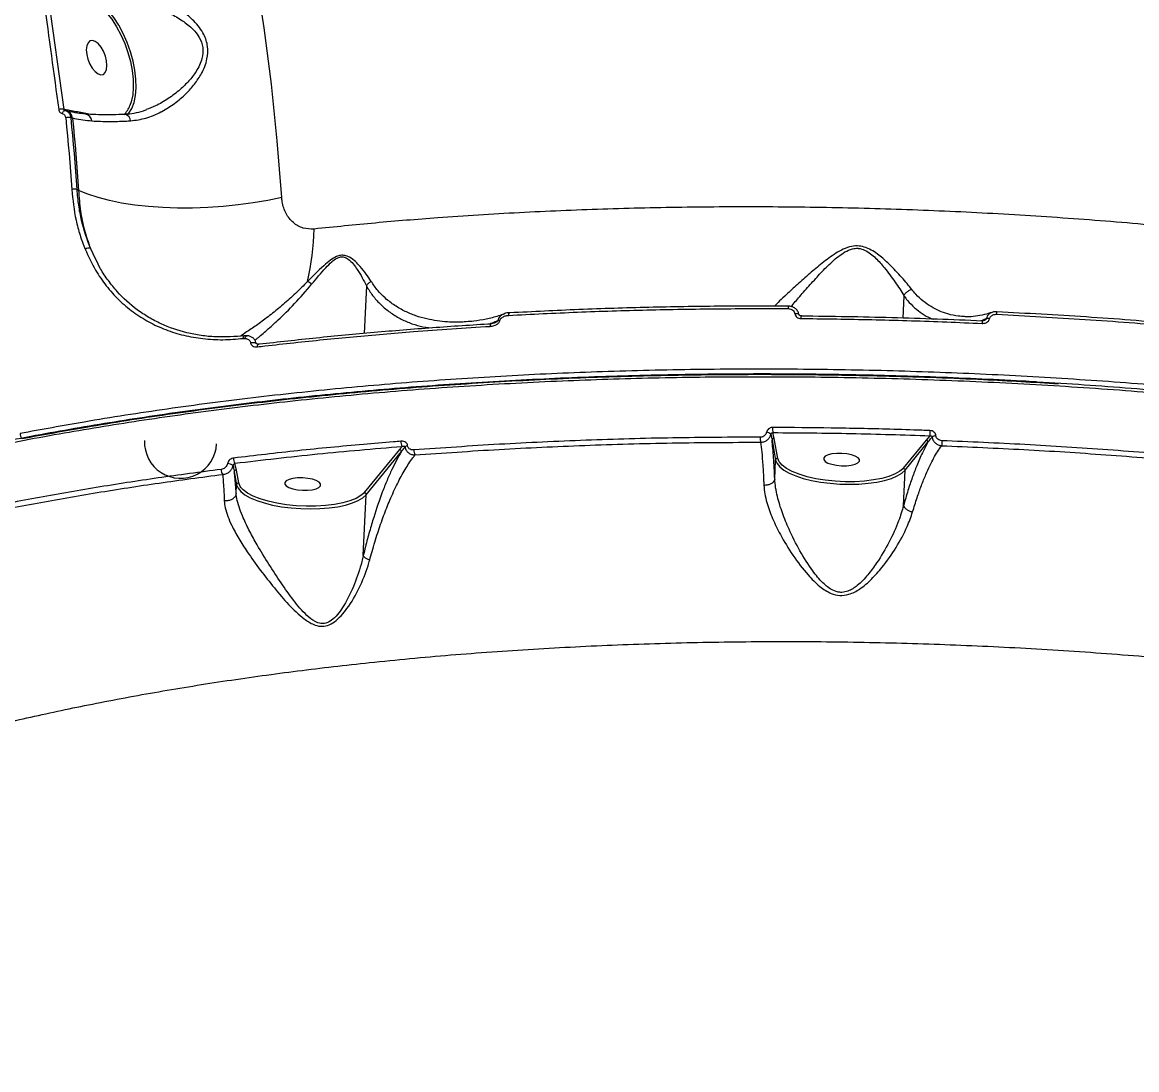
# Model space of a CAD drawing. Header units: millimetres. Extents: x -6879 to 7341, y -8047 to 7187.
# Drawn here: x 109.6 to 387.8, y 2973.6 to 3235 of the extents above; entities that cross this region are included whole.
import ezdxf

# ---------------------------------------------------------------- set-up
doc = ezdxf.new("R2010")
doc.units = ezdxf.units.MM
for name, color, linetype in [('DIKOM_ОБЪЕКТ', 7, 'Continuous'), ('DIKOM_РАЗМЕР_ЗОНА', 7, 'Continuous'), ('DIKOM_РАЗМЕР_ОБЪЕКТА', 7, 'Continuous')]:
    doc.layers.add(name, color=color, linetype=linetype)
doc.styles.add('style1', font='arial.ttf', dxfattribs={"width": 0.8})
doc.dimstyles.new('1-50', dxfattribs={"dimtxt": 300, "dimasz": 200, "dimexe": 100, "dimexo": 0, "dimgap": 100, "dimtad": 0, "dimdec": 0, "dimtxsty": 'style1', "dimcen": 0, "dimclrd": 7, "dimclre": 7, "dimadec": 1, "dimazin": 2, "dimtfac": 1, "dimtdec": 0, "dimtmove": 1, "dimatfit": 3, "dimfxl": 0, "dimlwd": 25, "dimlwe": 18, "dimarcsym": 0})

# ---------------------------------------------------------------- blocks, each defined once
blk = doc.blocks.new('*D19')
at = {"layer": 'Defpoints', "color": 0, "transparency": 16777216}
for p in [(5624.04, 6094.27), (-4435.35, 2864.29), (5624.04, -2640.11)]:
    blk.add_point(p, dxfattribs=at)
at = {"layer": 'DIKOM_РАЗМЕР_ОБЪЕКТА', "color": 7, "lineweight": 18, "transparency": 16777216}
for p, q in [((-4435.35, 2864.29), (-4435.35, 6194.27)), ((5624.04, -2640.11), (5624.04, 6194.27))]:
    blk.add_line(p, q, dxfattribs=at)
at = {"layer": 'DIKOM_РАЗМЕР_ОБЪЕКТА', "color": 7, "lineweight": 25, "transparency": 16777216}
for p, q in [((-4235.35, 6094.27), (2113.67, 6094.27)), ((5424.04, 6094.27), (3193.46, 6094.27))]:
    blk.add_line(p, q, dxfattribs=at)
at = {"layer": 'DIKOM_РАЗМЕР_ОБЪЕКТА', "color": 7, "transparency": 16777216}
for points in [[(-4235.35, 6127.6), (-4235.35, 6060.94), (-4435.35, 6094.27)], [(5424.04, 6127.6), (5424.04, 6060.94), (5624.04, 6094.27)]]:
    blk.add_solid(points, dxfattribs=at)
at = {"layer": 'DIKOM_РАЗМЕР_ОБЪЕКТА', "color": 0, "transparency": 16777216, "insert": (2653.56, 6094.27), "char_height": 300, "attachment_point": 5, "style": 'style1'}
blk.add_mtext('10100', dxfattribs=at)
blk = doc.blocks.new('*D17')
at = {"layer": 'Defpoints', "color": 0, "transparency": 16777216}
for p in [(-5935.35, 6990.27), (-5935.35, 998.27), (7340.79, -2830.86)]:
    blk.add_point(p, dxfattribs=at)
at = {"layer": 'DIKOM_РАЗМЕР_ЗОНА', "color": 7, "lineweight": 18, "transparency": 16777216}
for p, q in [((-5935.35, 998.27), (-5935.35, 7090.27)), ((7340.79, -2830.86), (7340.79, 7090.27))]:
    blk.add_line(p, q, dxfattribs=at)
at = {"layer": 'DIKOM_РАЗМЕР_ЗОНА', "color": 7, "lineweight": 25, "transparency": 16777216}
for p, q in [((-5735.35, 6990.27), (2016.67, 6990.27)), ((7140.79, 6990.27), (3096.46, 6990.27))]:
    blk.add_line(p, q, dxfattribs=at)
at = {"layer": 'DIKOM_РАЗМЕР_ЗОНА', "color": 7, "transparency": 16777216}
for points in [[(-5735.35, 7023.6), (-5735.35, 6956.94), (-5935.35, 6990.27)], [(7140.79, 7023.6), (7140.79, 6956.94), (7340.79, 6990.27)]]:
    blk.add_solid(points, dxfattribs=at)
at = {"layer": 'DIKOM_РАЗМЕР_ЗОНА', "color": 0, "transparency": 16777216, "insert": (2556.56, 6990.27), "char_height": 300, "attachment_point": 5, "style": 'style1'}
blk.add_mtext('13300', dxfattribs=at)

msp = doc.modelspace()

# ---------------------------------------------------------------- linework, layer by layer
at = {"layer": 'DIKOM_ОБЪЕКТ', "color": 7, "linetype": 'Continuous', "lineweight": 15}
for p, q in [((120.05, 3213.26), (114.97, 3249.47)), ((120.25, 3213.22), (120.05, 3213.26)), ((120.61, 3212.87), (120.33, 3212.93)), ((121.79, 3211.18), (122.15, 3211.1)), ((125.85, 3212.17), (124.61, 3212.4)), ((126.57, 3212.02), (125.85, 3212.17)), ((123.66, 3193.03), (123.29, 3193.24)), ((128, 3175.77), (126.6, 3178.58)), ((195.5, 3169.19), (194.94, 3157.32)), ((329.65, 3166.76), (329.38, 3161.15)), ((220.41, 3160.27), (220.27, 3160.26)), ((225.95, 3159.65), (226.54, 3159.78)), ((226.54, 3159.78), (226.33, 3159.68)), ((164.74, 3156.09), (165.2, 3156.09)), ((165.05, 3156.76), (165.08, 3156.76)), ((297.28, 3131.14), (296.98, 3132.59)), ((296.47, 3132.17), (296.75, 3130.68)), ((296.75, 3130.68), (297.66, 3125.69)), ((298.18, 3126.15), (297.28, 3131.14)), ((335.22, 3130.71), (329.53, 3123.75)), ((329.99, 3123.21), (335.68, 3130.18)), ((336.15, 3131.82), (335.22, 3130.71)), ((203.78, 3128.39), (194.98, 3117.62)), ((195.44, 3117.09), (204.24, 3127.85)), ((204.42, 3129.16), (203.78, 3128.39)), ((163.05, 3123.25), (162.7, 3124.95)), ((297.44, 3121), (297.66, 3125.69)), ((162.53, 3122.79), (163.11, 3119.56)), ((163.63, 3120.02), (163.05, 3123.25)), ((329.53, 3123.75), (329.3, 3123.5)), ((329.57, 3114.35), (329.99, 3123.21)), ((163.01, 3117.43), (163.11, 3119.56)), ((163.01, 3117.42), (163.01, 3117.43)), ((194.72, 3101.88), (195.44, 3117.09)), ((194.98, 3117.62), (194.75, 3117.37))]:
    msp.add_line(p, q, dxfattribs=at)
at = {"layer": 'DIKOM_ОБЪЕКТ', "color": 7, "linetype": 'Continuous', "lineweight": 15, "flags": 128}
for points in [[(174.37, 3191.28), (173.26, 3205.42), (171.79, 3219.52), (169.97, 3233.57), (167.8, 3247.58), (165.28, 3261.52), (162.41, 3275.39), (159.19, 3289.19), (155.63, 3302.9), (151.73, 3316.53), (147.49, 3330.05), (142.9, 3343.47), (137.99, 3356.78), (132.73, 3369.96), (127.15, 3383.02)], [(128.11, 3239.83), (129.35, 3238.79), (130.67, 3237.38), (131.95, 3235.74), (133.14, 3233.88), (134.22, 3231.85), (135.17, 3229.7), (135.96, 3227.47), (136.59, 3225.21), (137.03, 3222.97), (137.28, 3220.8), (137.32, 3218.75), (137.17, 3216.87), (136.82, 3215.18), (136.49, 3214.21)], [(135.93, 3211.97), (136.2, 3212.29), (136.94, 3213.5), (137.5, 3214.99), (137.86, 3216.73), (138.02, 3218.67), (137.97, 3220.79), (137.72, 3223.02), (137.26, 3225.33), (136.62, 3227.66), (135.8, 3229.96), (134.82, 3232.18), (133.7, 3234.27), (132.47, 3236.19), (131.16, 3237.89), (129.79, 3239.33), (128.4, 3240.49)], [(125.69, 3226.98), (125.99, 3225.76), (126.47, 3224.57), (127.08, 3223.51), (127.78, 3222.67), (128.51, 3222.11), (129.22, 3221.87), (129.84, 3221.99), (130.32, 3222.44), (130.64, 3223.2), (130.75, 3224.19), (130.65, 3225.34), (130.35, 3226.57), (129.88, 3227.75), (129.26, 3228.81), (128.56, 3229.66), (127.83, 3230.22), (127.12, 3230.45), (126.5, 3230.33), (126.02, 3229.88), (125.71, 3229.13), (125.59, 3228.13), (125.69, 3226.98)], [(119.57, 3212.21), (119.62, 3212.37), (119.69, 3212.52), (119.78, 3212.66), (119.87, 3212.77), (119.97, 3212.86), (120.08, 3212.91), (120.18, 3212.94), (120.28, 3212.94)], [(120.44, 3211.16), (120.66, 3208.92), (120.87, 3206.69), (121.07, 3204.45), (121.27, 3202.22), (121.45, 3199.98), (121.62, 3197.74), (121.78, 3195.5), (121.94, 3193.26)], [(123.29, 3193.24), (123.14, 3195.48), (122.97, 3197.73), (122.8, 3199.97), (122.62, 3202.21), (122.43, 3204.46), (122.22, 3206.7), (122.01, 3208.94), (121.79, 3211.18)], [(122.15, 3211.1), (122.37, 3208.85), (122.59, 3206.59), (122.79, 3204.33), (122.99, 3202.08), (123.17, 3199.82), (123.34, 3197.56), (123.51, 3195.3), (123.66, 3193.03)], [(174.37, 3191.28), (170.88, 3190.54), (167.25, 3189.91), (163.53, 3189.4), (159.75, 3189.02), (155.94, 3188.76), (152.13, 3188.63), (148.37, 3188.62), (144.68, 3188.75), (141.11, 3189.01), (137.67, 3189.39), (134.41, 3189.89), (131.35, 3190.52), (128.52, 3191.25), (125.95, 3192.1), (123.66, 3193.03)], [(300.86, 3163.53), (300.87, 3163.7), (300.88, 3163.85), (300.9, 3163.97), (300.92, 3164.07), (300.94, 3164.14), (300.96, 3164.18), (300.98, 3164.18), (301, 3164.14)], [(231.02, 3161.85), (231.03, 3162.02), (231.05, 3162.17), (231.08, 3162.3), (231.12, 3162.4), (231.16, 3162.47), (231.21, 3162.5), (231.23, 3162.51)], [(231.23, 3162.51), (231.26, 3162.51), (231.31, 3162.47)], [(302.44, 3162.27), (302.69, 3162.3), (302.92, 3162.3), (303.13, 3162.28), (303.31, 3162.23), (303.44, 3162.17), (303.52, 3162.1), (303.54, 3162.04)], [(304.08, 3161.71), (304.1, 3161.7), (304.12, 3161.65)], [(352.88, 3162.77), (352.88, 3162.76), (352.88, 3162.73)], [(226.43, 3159.11), (226.44, 3159.28), (226.47, 3159.44), (226.5, 3159.57), (226.54, 3159.67), (226.59, 3159.74), (226.64, 3159.77), (226.65, 3159.77)], [(164.74, 3156.09), (164.76, 3156.25), (164.79, 3156.41), (164.83, 3156.54), (164.88, 3156.64), (164.95, 3156.71), (165.02, 3156.75), (165.05, 3156.76)], [(165.2, 3156.09), (165.25, 3156.28), (165.32, 3156.45), (165.4, 3156.59), (165.5, 3156.69), (165.59, 3156.75), (165.69, 3156.77), (165.71, 3156.77)], [(166.58, 3155.01), (166.85, 3155.07), (167.14, 3155.11), (167.41, 3155.1), (167.65, 3155.07), (167.84, 3155), (167.96, 3154.91), (168, 3154.81)], [(168.31, 3154), (168.33, 3154.18), (168.36, 3154.34), (168.4, 3154.47), (168.46, 3154.58), (168.53, 3154.64), (168.61, 3154.67), (168.62, 3154.67)], [(168.62, 3154.67), (168.69, 3154.67), (168.77, 3154.62)], [(318.23, 3126.33), (317.54, 3126.73), (316.58, 3127.06), (315.42, 3127.3), (314.16, 3127.41), (312.89, 3127.41), (311.72, 3127.27), (310.75, 3127.03), (310.05, 3126.69), (309.68, 3126.28), (309.68, 3125.84), (310.03, 3125.4), (310.71, 3125), (311.68, 3124.67), (312.84, 3124.44), (314.1, 3124.32), (315.37, 3124.33), (316.54, 3124.46), (317.51, 3124.71), (318.21, 3125.05), (318.57, 3125.45), (318.58, 3125.89), (318.23, 3126.33)], [(297.66, 3125.69), (298.01, 3124.85), (298.7, 3124.02), (299.73, 3123.22), (301.07, 3122.47), (302.69, 3121.78), (304.56, 3121.17), (306.64, 3120.65), (308.88, 3120.23), (311.24, 3119.93), (313.65, 3119.74), (316.08, 3119.68), (318.46, 3119.74), (320.75, 3119.93), (322.89, 3120.23), (324.84, 3120.64), (326.56, 3121.16), (328.01, 3121.77), (329.16, 3122.46), (329.99, 3123.21)], [(298.75, 3125.01), (298.55, 3125.29), (298.18, 3126.15)], [(329.3, 3123.5), (328.67, 3122.98), (327.47, 3122.28), (325.95, 3121.67), (324.14, 3121.16), (322.08, 3120.76), (319.84, 3120.49), (317.46, 3120.34), (314.99, 3120.33), (312.51, 3120.46), (310.06, 3120.71), (307.72, 3121.09), (305.53, 3121.58), (303.54, 3122.18), (301.81, 3122.87), (300.38, 3123.63), (299.29, 3124.44), (298.75, 3125.01)], [(183.68, 3120.2), (183, 3120.6), (182.03, 3120.94), (180.87, 3121.17), (179.61, 3121.29), (178.34, 3121.28), (177.17, 3121.15), (176.2, 3120.9), (175.5, 3120.56), (175.13, 3120.15), (175.13, 3119.71), (175.48, 3119.28), (176.16, 3118.88), (177.13, 3118.54), (178.29, 3118.31), (179.55, 3118.19), (180.82, 3118.2), (181.99, 3118.33), (182.96, 3118.58), (183.66, 3118.92), (184.03, 3119.33), (184.03, 3119.77), (183.68, 3120.2)], [(163.11, 3119.56), (163.46, 3118.72), (164.15, 3117.89), (165.18, 3117.09), (166.52, 3116.34), (168.15, 3115.65), (170.02, 3115.04), (172.09, 3114.52), (174.33, 3114.1), (176.69, 3113.8), (179.1, 3113.62), (181.53, 3113.55), (183.91, 3113.62), (186.2, 3113.8), (188.34, 3114.1), (190.29, 3114.52), (192.02, 3115.04), (193.47, 3115.65), (194.61, 3116.34), (195.44, 3117.09)], [(164.2, 3118.88), (164, 3119.16), (163.63, 3120.02)], [(194.75, 3117.37), (194.13, 3116.85), (192.92, 3116.15), (191.4, 3115.54), (189.59, 3115.03), (187.54, 3114.64), (185.29, 3114.36), (182.91, 3114.22), (180.45, 3114.21), (177.96, 3114.33), (175.52, 3114.59), (173.17, 3114.96), (170.98, 3115.46), (169, 3116.06), (167.27, 3116.74), (165.84, 3117.5), (164.74, 3118.31), (164.2, 3118.88)]]:
    msp.add_lwpolyline(points, dxfattribs=at)
at = {"layer": 'DIKOM_ОБЪЕКТ', "color": 7, "linetype": 'Continuous', "lineweight": 15}
for centre, radius, start, end in [((119.45, 3211.19), 2.16, 73.8832, 110.3272), ((120.66, 3213.28), 0.415, 188.7089, 255.4476), ((130.69, 3216.42), 6.2, 313.5767, 339.1734), ((121.14, 3209.03), 2.24, 73.2626, 108.246), ((120.08, 3210.85), 2.08, 6.8808, 75.2592), ((125.08, 3212.49), 0.476, 191.707, 225.4587), ((125.04, 3210.15), 1.96, 6.3712, 78.3372), ((134.87, 3210.31), 1.79, 2.9708, 71.879), ((122.58, 3191.08), 2.27, 71.7258, 106.387), ((116.05, 3185.01), 66.42, 347.2106, 358.6011), ((126.22, 3177.13), 1.5, 75.0087, 127.0485), ((177.76, 3164.86), 6.26, 49.3127, 60.617), ((228.63, 3158.88), 1.66, 83.6959, 102.1047), ((304.98, 3161.23), 1.02, 151.9309, 189.8421), ((369.92, 3159.09), 20.75, 176.1012, 177.9097), ((350.66, 3159.2), 1.85, 77.6216, 103.1313), ((317.83, 3163.99), 35.07, 356.939, 358.0084), ((110.51, 3132.22), 1.42, 174.1953, 230.7513), ((295.37, 3131.19), 1.47, 41.7009, 89.7751), ((302.01, 3133.49), 5.11, 175.7589, 190.1801), ((355.4, 3132.05), 19.25, 176.885, 180.6873), ((149.12, 3130.18), 9, 177.3027, 357.3027), ((206.15, 3130.22), 2.03, 173.9484, 211.4386), ((298.98, 3131.09), 5.16, 176.0233, 190.0377), ((297.25, 3130.64), 0.5, 87.5024, 175.3231), ((335.15, 3130.18), 0.53, 359.0128, 82.421), ((337.68, 3130.29), 1.53, 90.3743, 128.6121), ((365.52, 3129.21), 26.42, 177.0605, 179.7822), ((203.71, 3127.86), 0.53, 359.0218, 82.4267), ((205.92, 3128.26), 1.07, 96.9359, 135.4368), ((209.56, 3128.05), 2.19, 174.7246, 208.5409), ((160.94, 3122.86), 1.98, 49.1291, 93.4831), ((163.99, 3126.04), 1.68, 173.7303, 220.203), ((298.16, 3125.65), 0.502, 87.6669, 175.2969), ((161.01, 3123.24), 1.75, 174.5778, 217.9265), ((163.03, 3122.75), 0.5, 87.5005, 175.3212), ((329.46, 3123.22), 0.53, 359.0218, 82.4267), ((163.61, 3119.52), 0.501, 87.5016, 175.3072), ((194.91, 3117.1), 0.53, 359.0153, 82.4332)]:
    msp.add_arc(centre, radius, start, end, dxfattribs=at)
for points, knots in [([(113.63, 3249.39), (113.72, 3248.77), (114.18, 3245.67), (115.95, 3233.58), (117.49, 3222.16), (118.7, 3213.21)], [0, 0, 0, 0, 0.051225, 0.256129, 1, 1, 1, 1]), ([(136.66, 3210.4), (137.94, 3210.57), (140.51, 3210.92), (143.09, 3212.03), (145.47, 3213.28), (147.67, 3214.68), (150.39, 3217.01), (152.66, 3219.53), (154.2, 3221.83), (155.2, 3223.96), (155.89, 3226.21), (156.05, 3228.99), (155.18, 3231.67), (153.85, 3233.74), (152.12, 3235.72), (149.68, 3237.78), (146.47, 3239.86), (142.97, 3241.72), (139.54, 3243.2), (136.34, 3244.35), (134.4, 3244.85), (133.44, 3245.1)], [0, 0, 0, 0, 0.072691, 0.145525, 0.151134, 0.217332, 0.283542, 0.337717, 0.391817, 0.425489, 0.459111, 0.513453, 0.567938, 0.604497, 0.641122, 0.702964, 0.764913, 0.830903, 0.896872, 0.948453, 1, 1, 1, 1]), ([(132.45, 3241.98), (133.39, 3241.79), (135.3, 3241.4), (138.45, 3240.5), (141.86, 3239.32), (145.31, 3237.84), (148.52, 3236.14), (150.95, 3234.47), (152.7, 3232.8), (154.01, 3231.06), (154.87, 3228.71), (154.64, 3226.25), (153.89, 3224.26), (152.82, 3222.35), (151.2, 3220.29), (148.87, 3218.01), (146.08, 3215.9), (143.22, 3214.18), (141.29, 3213.48), (140.51, 3213.19)], [0, 0, 0, 0, 0.058778, 0.118525, 0.193585, 0.269988, 0.338877, 0.409155, 0.448153, 0.488115, 0.544893, 0.601595, 0.637449, 0.674219, 0.734308, 0.795617, 0.870845, 0.947374, 1, 1, 1, 1]), ([(118.7, 3213.21), (118.71, 3213.16), (118.74, 3212.96), (118.88, 3212.64), (119.17, 3212.33), (119.44, 3212.25), (119.57, 3212.21)], [0, 0, 0, 0, 0.096383, 0.398651, 0.699103, 1, 1, 1, 1]), ([(120.28, 3212.94), (120.24, 3212.95), (120.16, 3212.98), (120.08, 3213.08), (120.05, 3213.18), (120.05, 3213.24), (120.05, 3213.26)], [0, 0, 0, 0, 0.293013, 0.592448, 0.900327, 1, 1, 1, 1]), ([(124.61, 3212.4), (123.55, 3212.58), (122.1, 3212.83), (120.63, 3213.14), (120.25, 3213.22)], [0, 0, 0, 0, 0.735292, 1, 1, 1, 1]), ([(121.79, 3211.18), (121.77, 3211.28), (121.71, 3211.65), (121.45, 3212.21), (120.95, 3212.73), (120.5, 3212.87), (120.28, 3212.94)], [0, 0, 0, 0, 0.120921, 0.414422, 0.706905, 1, 1, 1, 1]), ([(140.53, 3213.12), (140.46, 3213.09), (139.65, 3212.74), (138.07, 3212.36), (136.42, 3212.02), (135.55, 3212.03), (135.42, 3212.03)], [0, 0, 0, 0, 0.038599, 0.489337, 0.918313, 1, 1, 1, 1]), ([(119.57, 3212.21), (119.7, 3212.17), (119.96, 3212.08), (120.26, 3211.77), (120.4, 3211.44), (120.43, 3211.22), (120.44, 3211.16)], [0, 0, 0, 0, 0.292771, 0.585099, 0.878823, 1, 1, 1, 1]), ([(125.44, 3212.08), (124.75, 3212.15), (123.23, 3212.31), (121.6, 3212.66), (120.78, 3212.83), (120.63, 3212.86)], [0, 0, 0, 0, 0.406528, 0.8922, 1, 1, 1, 1]), ([(122.15, 3211.1), (122.32, 3211.07), (123.74, 3210.78), (125.47, 3210.57), (126.99, 3210.37)], [0, 0, 0, 0, 0.117848, 1, 1, 1, 1]), ([(135.43, 3212.02), (134.84, 3211.99), (133.21, 3211.91), (130.71, 3211.88), (127.93, 3211.92), (126.27, 3212.03), (125.45, 3212.08)], [0, 0, 0, 0, 0.158079, 0.440029, 0.72147, 1, 1, 1, 1]), ([(126.99, 3210.37), (128.41, 3210.31), (131.02, 3210.19), (134.4, 3210.28), (136.25, 3210.38), (136.66, 3210.4)], [0, 0, 0, 0, 0.478701, 0.884384, 1, 1, 1, 1]), ([(121.94, 3193.26), (122.22, 3190.68), (122.65, 3186.76), (123.97, 3181.85), (124.86, 3179.5), (125.31, 3178.33)], [0, 0, 0, 0, 0.492768, 0.746381, 1, 1, 1, 1]), ([(126.6, 3178.58), (125.79, 3180.85), (124.57, 3184.3), (123.65, 3189.3), (123.41, 3191.93), (123.29, 3193.24)], [0, 0, 0, 0, 0.492811, 0.746406, 1, 1, 1, 1]), ([(123.66, 3193.03), (123.79, 3191.31), (124.04, 3187.91), (125.03, 3183.06), (126.08, 3180.08), (126.6, 3178.58)], [0, 0, 0, 0, 0.339541, 0.667761, 1, 1, 1, 1]), ([(182.46, 3183.39), (181.51, 3183.4), (179.58, 3183.42), (177.12, 3184.88), (175.32, 3187.19), (174.54, 3189.5), (174.41, 3190.92), (174.37, 3191.28)], [0, 0, 0, 0, 0.218704, 0.444775, 0.67941, 0.919198, 1, 1, 1, 1]), ([(715.92, 3070.26), (714.26, 3072.55), (710.81, 3077.31), (704.12, 3084.46), (696.25, 3091.69), (687.26, 3098.8), (677.21, 3105.78), (666.13, 3112.58), (654.01, 3119.2), (640.9, 3125.63), (626.84, 3131.86), (611.9, 3137.84), (596.15, 3143.57), (579.63, 3149.01), (562.34, 3154.15), (544.34, 3158.99), (525.69, 3163.52), (506.47, 3167.72), (486.78, 3171.57), (466.66, 3175.05), (446.14, 3178.16), (425.25, 3180.88), (404.08, 3183.23), (382.73, 3185.19), (361.29, 3186.75), (339.81, 3187.9), (318.34, 3188.64), (296.89, 3188.97), (275.57, 3188.89), (254.45, 3188.41), (233.65, 3187.52), (214.75, 3186.33), (197.68, 3184.95), (187.53, 3183.91), (182.46, 3183.39)], [0, 0, 0, 0, 0.029558, 0.061279, 0.093051, 0.124824, 0.156545, 0.188167, 0.21979, 0.251512, 0.283286, 0.315059, 0.346782, 0.378405, 0.41005, 0.441794, 0.47359, 0.505385, 0.53713, 0.568775, 0.600472, 0.632268, 0.664114, 0.695961, 0.727758, 0.759454, 0.791229, 0.823103, 0.855028, 0.886953, 0.918828, 0.950603, 0.975302, 1, 1, 1, 1]), ([(125.31, 3178.33), (126.12, 3176.56), (127.62, 3173.32), (130.52, 3169.16), (133.65, 3165.65), (137.2, 3162.64), (141.13, 3160.15), (145.37, 3158.19), (149.91, 3156.78), (154.69, 3155.96), (159.65, 3155.66), (163.04, 3155.94), (164.74, 3156.09)], [0, 0, 0, 0, 0.116683, 0.215083, 0.313796, 0.4122, 0.51006, 0.608227, 0.706086, 0.803953, 0.902133, 1, 1, 1, 1]), ([(196.71, 3170.31), (195.87, 3171.55), (194.73, 3173.24), (192.79, 3175.29), (191.53, 3176.3), (190.24, 3176.84), (189.08, 3176.87), (187.84, 3176.49), (186.39, 3175.57), (183.94, 3173.47), (182.14, 3171.64), (180.83, 3170.31)], [0, 0, 0, 0, 0.265793, 0.359383, 0.454307, 0.517752, 0.56328, 0.608578, 0.680318, 0.768876, 1, 1, 1, 1]), ([(331.69, 3168.3), (330.87, 3169.29), (329.22, 3171.3), (326.39, 3174.31), (323.9, 3176.57), (321.95, 3177.95), (320.32, 3178.79), (318.5, 3179.24), (316.49, 3179.12), (314.52, 3178.4), (312, 3176.97), (309.2, 3174.85), (306.02, 3172.17), (303.01, 3169.5), (300.5, 3167.2), (298.55, 3165.37), (297.78, 3164.55), (297.4, 3164.14)], [0, 0, 0, 0, 0.103003, 0.208362, 0.278667, 0.314326, 0.350832, 0.383143, 0.415776, 0.456458, 0.495537, 0.577843, 0.662041, 0.755503, 0.850859, 0.925728, 1, 1, 1, 1]), ([(301.54, 3164.02), (301.87, 3164.43), (302.83, 3165.61), (304.89, 3167.99), (307.51, 3170.89), (310.25, 3173.86), (312.71, 3176.14), (314.92, 3177.71), (316.55, 3178.48), (317.79, 3178.61), (318.83, 3178.53), (320, 3178.16), (321.39, 3177.27), (323.05, 3175.78), (325.17, 3173.35), (327.55, 3170.11), (329.01, 3167.86), (329.65, 3166.78), (329.65, 3166.77)], [0, 0, 0, 0, 0.0563349, 0.1637809, 0.2713199, 0.364878, 0.4581691, 0.5003663, 0.5425518, 0.5701753, 0.5752546, 0.607956, 0.6464686, 0.6852414, 0.7635333, 0.8817115, 0.9998826, 1, 1, 1, 1]), ([(165.18, 3156.73), (162.72, 3156.56), (159, 3156.29), (154.22, 3156.79), (149.58, 3157.67), (145.19, 3159.19), (141.15, 3161.3), (137.36, 3163.82), (133.96, 3166.89), (131.06, 3170.5), (129.24, 3173.13), (128.36, 3175), (128, 3175.77)], [0, 0, 0, 0, 0.154632, 0.234262, 0.313894, 0.468639, 0.548302, 0.627962, 0.78373, 0.863912, 0.944099, 1, 1, 1, 1]), ([(181.84, 3169.6), (182.98, 3171), (184.55, 3172.92), (186.7, 3175.13), (187.96, 3176.09), (189.06, 3176.49), (190.08, 3176.43), (191.19, 3175.8), (192.26, 3174.7), (193.86, 3172.41), (194.84, 3170.57), (195.5, 3169.21), (195.5, 3169.21)], [0, 0, 0, 0, 0.236978, 0.325275, 0.393819, 0.435128, 0.476457, 0.536453, 0.630863, 0.725779, 0.999688, 1, 1, 1, 1]), ([(180.83, 3170.31), (179.82, 3169.29), (177.78, 3167.25), (174.7, 3164.5), (171.63, 3161.98), (168.67, 3159.78), (166.21, 3158.08), (164.66, 3157.08), (164.16, 3156.75), (164.07, 3156.69)], [0, 0, 0, 0, 0.162381, 0.3252189, 0.4873503, 0.6592233, 0.8309279, 0.9721599, 1, 1, 1, 1]), ([(167.68, 3155.64), (167.87, 3155.8), (168.72, 3156.5), (170.68, 3158.16), (173.8, 3160.98), (177.64, 3164.72), (180.43, 3167.96), (181.84, 3169.6)], [0, 0, 0, 0, 0.056124, 0.247497, 0.443612, 0.71786, 1, 1, 1, 1]), ([(196.71, 3170.31), (196.67, 3170.28), (196.42, 3170.15), (195.95, 3169.82), (195.66, 3169.42), (195.5, 3169.21)], [0, 0, 0, 0, 0.079455, 0.497155, 1, 1, 1, 1]), ([(195.5, 3169.21), (195.5, 3169.2), (195.5, 3169.2), (195.5, 3169.2), (195.5, 3169.19), (195.5, 3169.19)], [0, 0, 0, 0, 0.245805, 0.570962, 1, 1, 1, 1]), ([(195.5, 3169.19), (196.01, 3168.37), (197.03, 3166.73), (198.93, 3164.62), (201.1, 3162.76), (203.57, 3161.19), (206.2, 3159.99), (208.88, 3159.06), (210.76, 3158.82), (211.67, 3158.7)], [0, 0, 0, 0, 0.125474, 0.252226, 0.401075, 0.549982, 0.702375, 0.854787, 1, 1, 1, 1]), ([(220.27, 3160.26), (220.04, 3160.23), (218.51, 3160.07), (215.25, 3160.18), (211.32, 3160.69), (207.82, 3161.7), (205.14, 3162.8), (202.57, 3164.25), (200.29, 3166), (198.31, 3167.98), (197.24, 3169.53), (196.71, 3170.31)], [0, 0, 0, 0, 0.02539, 0.168548, 0.368686, 0.479164, 0.589627, 0.702238, 0.814809, 0.906988, 1, 1, 1, 1]), ([(331.69, 3168.3), (331.64, 3168.29), (331.34, 3168.22), (330.78, 3167.98), (330.1, 3167.46), (329.8, 3167), (329.65, 3166.77)], [0, 0, 0, 0, 0.056261, 0.3685648, 0.6842905, 1, 1, 1, 1]), ([(329.65, 3166.77), (329.65, 3166.77), (329.65, 3166.77), (329.65, 3166.77), (329.65, 3166.76), (329.65, 3166.76)], [0, 0, 0, 0, 0.2980652, 0.7088985, 1, 1, 1, 1]), ([(329.65, 3166.76), (329.96, 3166.35), (330.81, 3165.24), (332.33, 3163.71), (334.24, 3162.26), (335.81, 3161.32), (336.77, 3160.97), (337.01, 3160.88)], [0, 0, 0, 0, 0.150633, 0.403343, 0.656084, 0.915862, 1, 1, 1, 1]), ([(344.81, 3161.57), (344.3, 3161.59), (342.86, 3161.63), (340.01, 3162.27), (337.04, 3163.53), (334.46, 3165.37), (332.89, 3166.84), (332.01, 3167.9), (331.69, 3168.3)], [0, 0, 0, 0, 0.100172, 0.286841, 0.593644, 0.75113, 0.908578, 1, 1, 1, 1]), ([(231.02, 3161.85), (236.73, 3162.14), (248.15, 3162.71), (265.55, 3163.24), (283.12, 3163.55), (294.95, 3163.54), (300.86, 3163.53)], [0, 0, 0, 0, 0.249099, 0.498198, 0.749098, 1, 1, 1, 1]), ([(301, 3164.14), (295.14, 3164.15), (283.42, 3164.17), (265.94, 3163.87), (248.53, 3163.34), (237.05, 3162.76), (231.31, 3162.47)], [0, 0, 0, 0, 0.249099, 0.498199, 0.7491, 1, 1, 1, 1]), ([(300.86, 3163.53), (301.06, 3163.51), (301.45, 3163.47), (301.95, 3163.18), (302.32, 3162.77), (302.41, 3162.44), (302.44, 3162.27)], [0, 0, 0, 0, 0.2583559, 0.5167732, 0.7678034, 1, 1, 1, 1]), ([(303.5, 3161.93), (303.44, 3162.2), (303.32, 3162.77), (302.74, 3163.49), (301.94, 3164.01), (301.31, 3164.1), (301, 3164.14)], [0, 0, 0, 0, 0.238025, 0.490688, 0.746289, 1, 1, 1, 1]), ([(229.99, 3162.22), (229.49, 3162.04), (227.94, 3161.48), (225.38, 3160.88), (222.69, 3160.39), (221.05, 3160.3), (220.41, 3160.26)], [0, 0, 0, 0, 0.154273, 0.471327, 0.795762, 1, 1, 1, 1]), ([(226.43, 3159.11), (226.58, 3159.12), (227.07, 3159.17), (227.77, 3159.39), (228.36, 3159.79), (228.69, 3160.16), (228.77, 3160.41), (228.81, 3160.54)], [0, 0, 0, 0, 0.160563, 0.508147, 0.731841, 0.865372, 1, 1, 1, 1]), ([(228.28, 3160.51), (228.16, 3160.46), (227.58, 3160.21), (227, 3159.97), (226.54, 3159.78)], [0, 0, 0, 0, 0.2148363, 1, 1, 1, 1]), ([(228.28, 3160.51), (228.27, 3160.48), (228.25, 3160.43), (228.16, 3160.33), (227.98, 3160.18), (227.76, 3160.06), (227.61, 3160), (227.57, 3159.99)], [0, 0, 0, 0, 0.07842, 0.168125, 0.394241, 0.858154, 1, 1, 1, 1]), ([(229.9, 3162.18), (229.77, 3162.15), (229.35, 3162.04), (228.87, 3161.63), (228.44, 3161.08), (228.34, 3160.7), (228.28, 3160.51)], [0, 0, 0, 0, 0.159415, 0.510401, 0.747689, 1, 1, 1, 1]), ([(228.81, 3160.54), (228.85, 3160.66), (228.93, 3160.89), (229.24, 3161.24), (229.79, 3161.6), (230.43, 3161.8), (230.88, 3161.84), (231.02, 3161.85)], [0, 0, 0, 0, 0.138848, 0.27677, 0.496588, 0.841851, 1, 1, 1, 1]), ([(231.23, 3162.49), (231.17, 3162.49), (230.76, 3162.51), (230.29, 3162.41), (229.93, 3162.24), (229.89, 3162.22)], [0, 0, 0, 0, 0.135501, 0.903804, 1, 1, 1, 1]), ([(302.44, 3162.27), (302.48, 3162.11), (302.56, 3161.78), (302.92, 3161.39), (303.41, 3161.11), (303.79, 3161.07), (303.98, 3161.05)], [0, 0, 0, 0, 0.233892, 0.482465, 0.741368, 1, 1, 1, 1]), ([(304.08, 3161.71), (304.07, 3161.71), (303.97, 3161.7), (303.81, 3161.75), (303.64, 3161.84), (303.56, 3161.95), (303.55, 3162.01), (303.54, 3162.04)], [0, 0, 0, 0, 0.051336, 0.305832, 0.553336, 0.783038, 1, 1, 1, 1]), ([(303.98, 3161.05), (304.64, 3161.05), (307.96, 3161.02), (317.13, 3160.9), (331.54, 3160.57), (343.3, 3160.09), (349.18, 3159.84)], [0, 0, 0, 0, 0.04414, 0.220714, 0.610012, 1, 1, 1, 1]), ([(349.22, 3160.44), (341.7, 3160.74), (326.64, 3161.36), (311.63, 3161.55), (304.12, 3161.65)], [0, 0, 0, 0, 0.499273, 1, 1, 1, 1]), ([(351.7, 3162.6), (351.05, 3162.4), (349.64, 3161.94), (347.52, 3161.59), (345.87, 3161.45), (345, 3161.53), (344.82, 3161.55)], [0, 0, 0, 0, 0.269807, 0.591348, 0.91776, 1, 1, 1, 1]), ([(350.24, 3161), (350.15, 3160.96), (349.71, 3160.78), (349.26, 3160.59), (348.91, 3160.45)], [0, 0, 0, 0, 0.206068, 1, 1, 1, 1]), ([(349.18, 3159.84), (349.33, 3159.85), (349.68, 3159.85), (350.18, 3159.99), (350.61, 3160.26), (350.93, 3160.59), (351.02, 3160.87), (351.06, 3161.01)], [0, 0, 0, 0, 0.182547, 0.423779, 0.627486, 0.813413, 1, 1, 1, 1]), ([(349.76, 3160.59), (349.75, 3160.59), (349.66, 3160.54), (349.47, 3160.5), (349.29, 3160.51), (349.22, 3160.51)], [0, 0, 0, 0, 0.0727044, 0.6053027, 1, 1, 1, 1]), ([(350.24, 3161), (350.23, 3160.97), (350.21, 3160.92), (350.13, 3160.82), (349.99, 3160.7), (349.85, 3160.62), (349.77, 3160.59), (349.76, 3160.59)], [0, 0, 0, 0, 0.148319, 0.257124, 0.574064, 0.983378, 1, 1, 1, 1]), ([(351.7, 3162.58), (351.63, 3162.56), (351.33, 3162.49), (350.89, 3162.17), (350.44, 3161.66), (350.31, 3161.22), (350.24, 3161)], [0, 0, 0, 0, 0.09875, 0.403461, 0.697891, 1, 1, 1, 1]), ([(351.06, 3161.01), (351.1, 3161.14), (351.19, 3161.41), (351.49, 3161.73), (351.91, 3161.98), (352.38, 3162.11), (352.71, 3162.11), (352.85, 3162.11)], [0, 0, 0, 0, 0.188893, 0.377439, 0.579178, 0.816449, 1, 1, 1, 1]), ([(352.88, 3162.73), (352.71, 3162.75), (352.3, 3162.79), (351.92, 3162.66), (351.7, 3162.58)], [0, 0, 0, 0, 0.426004, 1, 1, 1, 1]), ([(352.85, 3162.11), (360.21, 3161.72), (374.92, 3160.93), (396.99, 3159.23), (419.01, 3157.18), (433.55, 3155.47), (440.82, 3154.62)], [0, 0, 0, 0, 0.248597, 0.497193, 0.748597, 1, 1, 1, 1]), ([(440.65, 3155.25), (433.48, 3156.09), (419.13, 3157.77), (397.24, 3159.82), (375.15, 3161.53), (360.3, 3162.33), (352.88, 3162.73)], [0, 0, 0, 0, 0.248597, 0.497193, 0.748596, 1, 1, 1, 1]), ([(168.31, 3154), (168.92, 3154.07), (171.94, 3154.43), (179.86, 3155.31), (192.19, 3156.55), (208.49, 3157.95), (220.01, 3158.69), (226.43, 3159.11)], [0, 0, 0, 0, 0.032158, 0.160792, 0.418282, 0.675774, 1, 1, 1, 1]), ([(226.75, 3159.71), (221.83, 3159.4), (211.97, 3158.77), (197.39, 3157.58), (182.95, 3156.23), (173.5, 3155.15), (168.77, 3154.62)], [0, 0, 0, 0, 0.249315, 0.498628, 0.749316, 1, 1, 1, 1]), ([(227.57, 3159.99), (227.51, 3159.97), (227.23, 3159.83), (226.9, 3159.75), (226.66, 3159.77), (226.65, 3159.77)], [0, 0, 0, 0, 0.197144, 0.962114, 1, 1, 1, 1]), ([(165.7, 3156.74), (165.58, 3156.76), (165.32, 3156.8), (165.04, 3156.76), (164.89, 3156.74)], [0, 0, 0, 0, 0.449749, 1, 1, 1, 1]), ([(165.2, 3156.09), (165.42, 3156.06), (165.82, 3155.99), (166.26, 3155.69), (166.51, 3155.35), (166.56, 3155.11), (166.58, 3155.01)], [0, 0, 0, 0, 0.346734, 0.631202, 0.851293, 1, 1, 1, 1]), ([(167.98, 3154.81), (167.94, 3155.01), (167.87, 3155.46), (167.45, 3156.03), (166.86, 3156.48), (166.25, 3156.72), (165.85, 3156.74), (165.71, 3156.75)], [0, 0, 0, 0, 0.182109, 0.401461, 0.626504, 0.868876, 1, 1, 1, 1]), ([(166.58, 3155.01), (166.59, 3154.97), (166.62, 3154.8), (166.76, 3154.51), (167.11, 3154.19), (167.64, 3153.98), (168.08, 3154), (168.31, 3154)], [0, 0, 0, 0, 0.057932, 0.224444, 0.430014, 0.700482, 1, 1, 1, 1]), ([(168.61, 3154.68), (168.58, 3154.67), (168.42, 3154.65), (168.18, 3154.69), (168, 3154.79), (168, 3154.82), (168, 3154.81), (168, 3154.85), (168, 3154.86)], [0, 0, 0, 0, 0.0715947, 0.3964975, 0.6360512, 0.856894, 0.9634799, 1, 1, 1, 1]), ([(4.28, 3099.94), (7, 3101.1), (14.33, 3104.2), (27.13, 3109.01), (42.86, 3114.25), (59.69, 3119.2), (77.58, 3123.81), (96.51, 3128.08), (116.06, 3131.89), (136.14, 3135.25), (156.66, 3138.17), (177.96, 3140.69), (200, 3142.79), (222.71, 3144.46), (245.6, 3145.64), (268.59, 3146.36), (291.58, 3146.62), (314.96, 3146.44), (338.65, 3145.79), (362.59, 3144.67), (386.24, 3143.09), (409.53, 3141.08), (432.4, 3138.66), (455.22, 3135.79), (477.9, 3132.46), (500.36, 3128.68), (522.11, 3124.52), (543.09, 3120.01), (563.26, 3115.18), (582.94, 3109.95), (602.05, 3104.32), (620.5, 3098.3), (637.16, 3092.29), (652.12, 3086.36), (665.51, 3080.57), (678.2, 3074.57), (690.13, 3068.39), (701.2, 3062.07), (711.34, 3055.66), (719.65, 3049.87), (724.38, 3046.16), (726.3, 3044.65)], [0, 0, 0, 0, 0.015652, 0.042168, 0.068704, 0.09522, 0.122506, 0.149814, 0.177101, 0.203617, 0.230153, 0.256669, 0.283955, 0.311263, 0.338549, 0.365065, 0.391601, 0.418117, 0.445403, 0.472711, 0.499998, 0.526513, 0.55305, 0.579566, 0.606852, 0.63416, 0.661446, 0.687962, 0.714498, 0.741014, 0.7683, 0.795608, 0.822894, 0.845972, 0.869077, 0.892182, 0.915507, 0.938831, 0.961564, 0.984348, 1, 1, 1, 1]), ([(362.65, 3145.24), (361.5, 3145.3), (356.53, 3145.6), (347.72, 3146.02), (336.26, 3146.49), (324.82, 3146.84), (313.42, 3147.08), (302.03, 3147.21), (290.67, 3147.23), (279.32, 3147.14), (267.99, 3146.94), (256.67, 3146.64), (245.37, 3146.22), (234.14, 3145.69), (223.01, 3145.06), (212.03, 3144.32), (201.18, 3143.48), (190.47, 3142.53), (179.89, 3141.48), (169.43, 3140.32), (159.1, 3139.06), (148.89, 3137.69), (138.8, 3136.22), (128.83, 3134.64), (118.98, 3132.95), (109.27, 3131.16), (99.75, 3129.28), (90.46, 3127.3), (81.39, 3125.24), (72.55, 3123.1), (63.93, 3120.86), (55.52, 3118.54), (47.32, 3116.13), (39.34, 3113.62), (31.57, 3111.03), (24, 3108.34), (16.65, 3105.56), (10.2, 3102.99), (6.32, 3101.31), (4.71, 3100.62)], [0, 0, 0, 0, 0.0083279, 0.0361068, 0.0637922, 0.091416, 0.1190096, 0.1466048, 0.1742254, 0.2018999, 0.2296604, 0.2575378, 0.2855631, 0.3136249, 0.3415756, 0.3693919, 0.3971056, 0.4247486, 0.4523523, 0.4799481, 0.5075642, 0.5352251, 0.5629623, 0.5908084, 0.6187934, 0.6468737, 0.6748867, 0.7027517, 0.7305046, 0.758179, 0.7858057, 0.813416, 0.8410407, 0.8687015, 0.8964312, 0.9242601, 0.9522199, 0.9803135, 1, 1, 1, 1]), ([(762.45, 2996.41), (762.06, 2998), (761.01, 3002.27), (758.23, 3009.23), (753.82, 3017.28), (748.09, 3025.37), (741.01, 3033.45), (732.57, 3041.52), (722.97, 3049.39), (712.26, 3057.03), (700.53, 3064.43), (687.58, 3071.72), (673.4, 3078.86), (658.03, 3085.82), (641.79, 3092.44), (624.76, 3098.72), (607.04, 3104.65), (588.33, 3110.32), (568.67, 3115.7), (548.08, 3120.76), (527.29, 3125.35), (506.38, 3129.46), (485.48, 3133.12), (463.98, 3136.45), (441.94, 3139.4), (419.4, 3141.97), (396.57, 3144.14), (373.49, 3145.87), (350.25, 3147.18), (326.76, 3148.05), (303.1, 3148.47), (279.35, 3148.42), (256.04, 3147.9), (233.22, 3146.93), (210.96, 3145.52), (188.9, 3143.66), (167.11, 3141.34), (145.71, 3138.54), (126.34, 3135.54), (114.38, 3133.34), (109.1, 3132.36)], [0, 0, 0, 0, 0.0156517, 0.0421676, 0.0687039, 0.0952199, 0.1225061, 0.1498145, 0.1771006, 0.2036167, 0.2301531, 0.2566689, 0.2839552, 0.3112635, 0.3385498, 0.3650658, 0.3916022, 0.4181181, 0.4454043, 0.4727127, 0.4999989, 0.52556, 0.5511397, 0.5767009, 0.6029497, 0.6292181, 0.6554667, 0.6819828, 0.7085191, 0.7350352, 0.7623215, 0.7896299, 0.8169163, 0.8434322, 0.8699688, 0.8964847, 0.9237708, 0.9510794, 0.9783658, 1, 1, 1, 1]), ([(109.61, 3131.12), (114.89, 3132.09), (126.7, 3134.27), (145.81, 3137.22), (166.86, 3139.98), (188.51, 3142.31), (210.64, 3144.19), (233.15, 3145.63), (255.98, 3146.61), (279.1, 3147.12), (302.45, 3147.18), (325.97, 3146.77), (347.95, 3146.01), (362.03, 3145.17), (368.26, 3144.81)], [0, 0, 0, 0, 0.069307, 0.155278, 0.24152, 0.327899, 0.41428, 0.500521, 0.586492, 0.672463, 0.758704, 0.845084, 0.931464, 1, 1, 1, 1]), ([(409.98, 3141.55), (409.87, 3141.56), (402.08, 3142.39), (386.39, 3143.6), (370.71, 3144.79), (362.79, 3145.17), (362.7, 3145.17)], [0, 0, 0, 0, 0.006952, 0.500592, 0.994233, 1, 1, 1, 1]), ([(295.38, 3132.66), (295.33, 3132.51), (295.24, 3132.2), (294.9, 3131.81), (294.46, 3131.54), (294.08, 3131.45), (293.88, 3131.45), (293.84, 3131.45)], [0, 0, 0, 0, 0.236441, 0.472946, 0.709866, 0.946803, 1, 1, 1, 1]), ([(296.91, 3133.87), (296.88, 3133.86), (296.67, 3133.86), (296.3, 3133.77), (295.86, 3133.51), (295.52, 3133.13), (295.43, 3132.82), (295.38, 3132.66)], [0, 0, 0, 0, 0.054568, 0.29134, 0.527821, 0.764026, 1, 1, 1, 1]), ([(296.47, 3132.17), (296.49, 3132.22), (296.52, 3132.32), (296.63, 3132.46), (296.78, 3132.55), (296.9, 3132.58), (296.97, 3132.58), (296.98, 3132.59)], [0, 0, 0, 0, 0.2355963, 0.471532, 0.7082366, 0.9453461, 1, 1, 1, 1]), ([(336.18, 3133.1), (335.51, 3133.12), (332.18, 3133.24), (323.96, 3133.49), (311.53, 3133.77), (301.79, 3133.83), (296.91, 3133.87)], [0, 0, 0, 0, 0.050769, 0.253847, 0.626697, 1, 1, 1, 1]), ([(296.98, 3132.59), (303.49, 3132.54), (316.51, 3132.44), (329.6, 3132.03), (336.15, 3131.82)], [0, 0, 0, 0, 0.499451, 1, 1, 1, 1]), ([(337.67, 3131.82), (337.67, 3131.84), (337.65, 3132.02), (337.53, 3132.36), (337.19, 3132.75), (336.72, 3133.03), (336.36, 3133.07), (336.18, 3133.1)], [0, 0, 0, 0, 0.029885, 0.261742, 0.503918, 0.752034, 1, 1, 1, 1]), ([(204.13, 3130.43), (203.5, 3130.38), (200.36, 3130.13), (191.73, 3129.39), (178.33, 3128.11), (167.66, 3126.85), (162.32, 3126.22)], [0, 0, 0, 0, 0.044141, 0.220712, 0.610011, 1, 1, 1, 1]), ([(205.79, 3129.32), (205.79, 3129.35), (205.77, 3129.52), (205.65, 3129.82), (205.33, 3130.16), (204.81, 3130.42), (204.37, 3130.43), (204.13, 3130.43)], [0, 0, 0, 0, 0.044061, 0.2245, 0.433729, 0.68748, 1, 1, 1, 1]), ([(293.84, 3131.45), (286.54, 3131.42), (271.95, 3131.35), (250.21, 3130.73), (228.62, 3129.75), (214.46, 3128.75), (207.38, 3128.25)], [0, 0, 0, 0, 0.248597, 0.497193, 0.748595, 1, 1, 1, 1]), ([(207.63, 3127), (214.62, 3127.5), (228.59, 3128.49), (250.05, 3129.46), (271.82, 3130.09), (286.54, 3130.16), (293.91, 3130.19)], [0, 0, 0, 0, 0.248597, 0.497194, 0.748597, 1, 1, 1, 1]), ([(293.91, 3130.19), (293.97, 3130.19), (294.31, 3130.2), (294.94, 3130.34), (295.67, 3130.77), (296.23, 3131.4), (296.39, 3131.91), (296.47, 3132.17)], [0, 0, 0, 0, 0.053159, 0.290012, 0.52683, 0.763366, 1, 1, 1, 1]), ([(293.91, 3130.19), (294.01, 3129.4), (294.21, 3127.8), (294.46, 3124.53), (294.62, 3121.62), (294.69, 3119.81), (294.71, 3119.43)], [0, 0, 0, 0, 0.299157, 0.603989, 0.916346, 1, 1, 1, 1]), ([(297.44, 3121), (297.35, 3122.86), (297.21, 3125.65), (296.96, 3128.71), (296.82, 3130.02), (296.75, 3130.68)], [0, 0, 0, 0, 0.497128, 0.747538, 1, 1, 1, 1]), ([(335.68, 3130.18), (335.21, 3129.32), (334.27, 3127.61), (332.96, 3124.59), (331.75, 3121.4), (330.64, 3118.09), (329.93, 3115.62), (329.57, 3114.35)], [0, 0, 0, 0, 0.219898, 0.442779, 0.623667, 0.806257, 1, 1, 1, 1]), ([(335.68, 3130.18), (335.77, 3130.29), (336.11, 3130.74), (336.46, 3131.17), (336.73, 3131.49)], [0, 0, 0, 0, 0.256446, 1, 1, 1, 1]), ([(336.15, 3131.82), (336.22, 3131.82), (336.36, 3131.83), (336.53, 3131.77), (336.66, 3131.67), (336.71, 3131.57), (336.72, 3131.51), (336.73, 3131.5), (336.73, 3131.49)], [0, 0, 0, 0, 0.2725369, 0.5325151, 0.7666582, 0.9320367, 0.9740694, 1, 1, 1, 1]), ([(336.73, 3131.49), (336.73, 3131.45), (336.77, 3131.16), (336.96, 3130.61), (337.49, 3129.95), (338.24, 3129.47), (338.81, 3129.36), (339.1, 3129.31)], [0, 0, 0, 0, 0.0333524, 0.2664455, 0.5082489, 0.7552514, 1, 1, 1, 1]), ([(339.14, 3130.57), (338.96, 3130.59), (338.6, 3130.64), (338.14, 3130.91), (337.81, 3131.29), (337.69, 3131.62), (337.67, 3131.8), (337.67, 3131.82)], [0, 0, 0, 0, 0.247823, 0.495884, 0.736424, 0.966974, 1, 1, 1, 1]), ([(431.79, 3123.47), (428.31, 3123.87), (418.11, 3125.02), (401.06, 3126.68), (380.56, 3128.34), (359.9, 3129.67), (346.06, 3130.27), (339.14, 3130.57)], [0, 0, 0, 0, 0.114456, 0.334765, 0.555075, 0.777537, 1, 1, 1, 1]), ([(162.7, 3124.95), (169.53, 3125.75), (183.2, 3127.36), (197.34, 3128.56), (204.42, 3129.16)], [0, 0, 0, 0, 0.499272, 1, 1, 1, 1]), ([(204.24, 3127.85), (203.44, 3126.44), (202.24, 3124.31), (200.65, 3120.71), (199.12, 3116.88), (197.65, 3112.59), (196.27, 3107.92), (195.4, 3104.7), (194.9, 3102.64), (194.72, 3101.88)], [0, 0, 0, 0, 0.235544, 0.356033, 0.476525, 0.701655, 0.817293, 0.932916, 1, 1, 1, 1]), ([(196.33, 3100.79), (196.52, 3101.51), (197.16, 3103.85), (198.31, 3107.61), (199.8, 3111.89), (201.45, 3116.03), (203.24, 3119.93), (205.16, 3123.46), (206.63, 3125.7), (207.45, 3126.77), (207.63, 3127)], [0, 0, 0, 0, 0.060124, 0.196235, 0.332818, 0.469063, 0.630326, 0.792109, 0.95343, 1, 1, 1, 1]), ([(204.24, 3127.85), (204.33, 3127.97), (204.63, 3128.36), (204.94, 3128.74), (205.16, 3129.01)], [0, 0, 0, 0, 0.291302, 1, 1, 1, 1]), ([(204.42, 3129.16), (204.52, 3129.19), (204.71, 3129.24), (204.93, 3129.23), (205.07, 3129.17), (205.13, 3129.09), (205.15, 3129.04), (205.16, 3129.02), (205.16, 3129.01)], [0, 0, 0, 0, 0.369383, 0.644602, 0.837104, 0.927023, 0.971104, 1, 1, 1, 1]), ([(205.16, 3129.01), (205.16, 3128.96), (205.19, 3128.7), (205.36, 3128.22), (205.82, 3127.63), (206.53, 3127.18), (207.19, 3127.02), (207.57, 3127.01), (207.63, 3127)], [0, 0, 0, 0, 0.0394943, 0.2326227, 0.4437207, 0.6866934, 0.9479322, 1, 1, 1, 1]), ([(207.38, 3128.25), (207.13, 3128.26), (206.71, 3128.27), (206.22, 3128.52), (205.92, 3128.85), (205.81, 3129.13), (205.79, 3129.29), (205.79, 3129.32)], [0, 0, 0, 0, 0.327686, 0.573862, 0.779673, 0.962804, 1, 1, 1, 1]), ([(331.85, 3112.78), (332.22, 3113.98), (332.93, 3116.29), (334.04, 3119.41), (335.42, 3122.83), (337.12, 3126.4), (338.43, 3128.34), (339.1, 3129.31)], [0, 0, 0, 0, 0.164791, 0.318442, 0.473528, 0.733312, 1, 1, 1, 1]), ([(339.1, 3129.31), (345.94, 3129.02), (359.62, 3128.43), (380.17, 3127.11), (400.69, 3125.46), (417.83, 3123.79), (428.07, 3122.63), (431.55, 3122.24)], [0, 0, 0, 0, 0.22031, 0.440622, 0.663084, 0.885546, 1, 1, 1, 1]), ([(160.82, 3124.83), (160.77, 3124.68), (160.68, 3124.36), (160.37, 3123.95), (159.96, 3123.62), (159.57, 3123.45), (159.34, 3123.41), (159.27, 3123.4)], [0, 0, 0, 0, 0.216903, 0.433484, 0.661983, 0.908046, 1, 1, 1, 1]), ([(159.63, 3122.16), (159.74, 3122.17), (160.13, 3122.21), (160.79, 3122.44), (161.48, 3122.94), (162.01, 3123.6), (162.16, 3124.1), (162.23, 3124.35)], [0, 0, 0, 0, 0.0903095, 0.3322113, 0.5590609, 0.7775755, 1, 1, 1, 1]), ([(162.32, 3126.22), (162.26, 3126.21), (162.03, 3126.17), (161.66, 3126.02), (161.26, 3125.7), (160.95, 3125.29), (160.86, 3124.99), (160.82, 3124.83)], [0, 0, 0, 0, 0.091903, 0.335565, 0.563064, 0.78143, 1, 1, 1, 1]), ([(162.23, 3124.35), (162.24, 3124.4), (162.26, 3124.46), (162.3, 3124.57), (162.38, 3124.69), (162.5, 3124.83), (162.61, 3124.91), (162.68, 3124.94), (162.7, 3124.95)], [0, 0, 0, 0, 0.1522831, 0.1826025, 0.386974, 0.6240555, 0.895944, 1, 1, 1, 1]), ([(162.23, 3124.35), (162.32, 3123.93), (162.42, 3123.42), (162.51, 3122.89), (162.53, 3122.79)], [0, 0, 0, 0, 0.814812, 1, 1, 1, 1]), ([(159.27, 3123.4), (153.99, 3122.71), (143.42, 3121.31), (127.99, 3118.91), (112.85, 3116.29), (103.09, 3114.34), (98.21, 3113.36)], [0, 0, 0, 0, 0.2491, 0.498199, 0.749097, 1, 1, 1, 1]), ([(98.7, 3112.14), (103.54, 3113.11), (113.2, 3115.04), (128.27, 3117.65), (143.7, 3120.06), (154.32, 3121.46), (159.63, 3122.16)], [0, 0, 0, 0, 0.249101, 0.498202, 0.7491, 1, 1, 1, 1]), ([(159.63, 3122.16), (159.7, 3121.32), (159.86, 3119.49), (159.97, 3116.94), (160.02, 3115.57)], [0, 0, 0, 0, 0.460497, 1, 1, 1, 1]), ([(163.01, 3117.43), (162.9, 3118.88), (162.75, 3120.83), (162.57, 3122.39), (162.53, 3122.79)], [0, 0, 0, 0, 0.742166, 1, 1, 1, 1]), ([(297.44, 3121), (297.39, 3120.81), (297.3, 3120.45), (296.81, 3119.98), (296.14, 3119.62), (295.44, 3119.46), (294.96, 3119.42), (294.76, 3119.43), (294.71, 3119.43)], [0, 0, 0, 0, 0.211517, 0.422954, 0.634435, 0.845936, 0.964787, 1, 1, 1, 1]), ([(294.71, 3119.43), (294.77, 3118.73), (294.9, 3117.33), (295.57, 3114.58), (296.81, 3111.16), (298.99, 3106.73), (301.88, 3101.91), (305.22, 3097.53), (308.42, 3094.28), (311.11, 3092.48), (313.68, 3091.81), (316.21, 3092.14), (318.95, 3093.62), (321.68, 3095.98), (324.74, 3099.5), (327.83, 3103.87), (330.39, 3108.6), (331.43, 3111.56), (331.85, 3112.78)], [0, 0, 0, 0, 0.040432, 0.080885, 0.150957, 0.221147, 0.313921, 0.406692, 0.468098, 0.51844, 0.55094, 0.58574, 0.630831, 0.689218, 0.747831, 0.841261, 0.93458, 1, 1, 1, 1]), ([(329.57, 3114.35), (329.57, 3114.34), (329.23, 3113.15), (328.27, 3110.05), (326.06, 3105.25), (323.4, 3100.7), (320.71, 3097.04), (318.39, 3094.55), (316.11, 3093.04), (314.54, 3092.7), (313.23, 3092.74), (311.98, 3093.13), (310.59, 3094.04), (308.86, 3095.59), (306.45, 3098.56), (303.63, 3103.1), (301.14, 3108.01), (299.27, 3112.58), (298.2, 3116.04), (297.61, 3118.89), (297.5, 3120.24), (297.44, 3120.99), (297.44, 3121)], [0, 0, 0, 0, 0.000062, 0.066664, 0.160716, 0.257377, 0.315152, 0.373945, 0.416477, 0.440846, 0.448047, 0.477603, 0.501323, 0.525727, 0.586664, 0.679942, 0.775563, 0.846306, 0.918656, 0.959031, 0.99997, 1, 1, 1, 1]), ([(297.44, 3121), (297.44, 3121), (297.44, 3121), (297.44, 3121), (297.44, 3121)], [0, 0, 0, 0, 0.653947, 1, 1, 1, 1]), ([(163.01, 3117.42), (162.97, 3117.21), (162.88, 3116.77), (162.4, 3116.21), (161.73, 3115.78), (160.95, 3115.55), (160.36, 3115.53), (160.07, 3115.56), (160.02, 3115.57)], [0, 0, 0, 0, 0.197585, 0.395122, 0.592731, 0.79032, 0.968107, 1, 1, 1, 1]), ([(194.72, 3101.87), (194.72, 3101.87), (194.61, 3101.38), (194.04, 3099.02), (192.64, 3094.78), (190.61, 3090.49), (188.67, 3087.59), (187.31, 3086.05), (185.83, 3085.06), (184.73, 3084.88), (183.72, 3084.96), (182.33, 3085.48), (180.63, 3086.9), (178.89, 3088.78), (176.74, 3091.48), (174.15, 3095.12), (171.11, 3099.75), (168.49, 3104.07), (166.34, 3107.95), (164.88, 3110.95), (163.85, 3113.56), (163.27, 3115.54), (163.01, 3116.98), (163.01, 3117.42), (163.01, 3117.42)], [0, 0, 0, 0, 0.00009, 0.024679, 0.118957, 0.215292, 0.24957, 0.284479, 0.313204, 0.334352, 0.339193, 0.36529, 0.408868, 0.450005, 0.49119, 0.575545, 0.661605, 0.749536, 0.810973, 0.873874, 0.917028, 0.961114, 0.999982, 1, 1, 1, 1]), ([(160.02, 3115.57), (160.08, 3114.99), (160.21, 3113.77), (160.87, 3111.69), (161.96, 3109.16), (163.59, 3106.19), (165.99, 3102.44), (168.98, 3098.25), (172.48, 3093.83), (176.03, 3089.64), (179.28, 3086.51), (181.99, 3084.72), (184.02, 3084.15), (185.86, 3084.37), (187.64, 3085.37), (189.25, 3086.86), (191.45, 3089.64), (193.88, 3093.8), (195.52, 3097.98), (196.19, 3100.31), (196.33, 3100.79)], [0, 0, 0, 0, 0.039974, 0.083838, 0.127734, 0.188935, 0.250232, 0.33504, 0.419981, 0.502437, 0.584612, 0.629743, 0.658082, 0.686914, 0.718001, 0.753286, 0.788722, 0.882243, 0.975871, 1, 1, 1, 1]), ([(329.57, 3114.35), (329.63, 3114.19), (329.76, 3113.89), (330.28, 3113.43), (330.94, 3113.06), (331.51, 3112.86), (331.8, 3112.79), (331.85, 3112.78)], [0, 0, 0, 0, 0.244007, 0.487974, 0.731995, 0.957089, 1, 1, 1, 1]), ([(329.57, 3114.35), (329.57, 3114.35), (329.57, 3114.35), (329.57, 3114.35), (329.57, 3114.35), (329.57, 3114.35)], [0, 0, 0, 0, 0.483644, 0.891919, 1, 1, 1, 1]), ([(194.72, 3101.88), (194.72, 3101.88), (194.72, 3101.88), (194.72, 3101.87), (194.72, 3101.87), (194.72, 3101.87)], [0, 0, 0, 0, 0.437164, 0.799805, 1, 1, 1, 1]), ([(194.72, 3101.87), (194.79, 3101.75), (194.94, 3101.51), (195.47, 3101.14), (195.98, 3100.91), (196.28, 3100.8), (196.33, 3100.79)], [0, 0, 0, 0, 0.315762, 0.631508, 0.943796, 1, 1, 1, 1]), ([(68.92, 3050.14), (73.43, 3051.52), (82.45, 3054.29), (96.77, 3058.09), (111.62, 3061.64), (127.24, 3064.94), (143.6, 3067.98), (160.7, 3070.74), (178.27, 3073.16), (196.85, 3075.32), (216.48, 3077.16), (237.15, 3078.63), (258.17, 3079.69), (279.45, 3080.32), (300.89, 3080.52), (322.4, 3080.29), (343.95, 3079.62), (365.49, 3078.53), (386.98, 3077.02), (408.32, 3075.1), (429.42, 3072.78), (450.19, 3070.06), (470.58, 3066.94), (490.58, 3063.44), (510.13, 3059.57), (529.15, 3055.35), (547.54, 3050.79), (565.58, 3045.83), (583.17, 3040.44), (600.22, 3034.62), (616.39, 3028.5), (631.56, 3022.07), (645.81, 3015.4), (654.38, 3010.75), (658.67, 3008.42)], [0, 0, 0, 0, 0.027767, 0.055566, 0.083366, 0.111133, 0.140037, 0.16898, 0.197923, 0.226828, 0.258637, 0.290548, 0.32251, 0.354472, 0.386382, 0.418191, 0.449895, 0.4817, 0.513556, 0.545411, 0.577215, 0.608919, 0.640547, 0.672276, 0.704055, 0.735834, 0.767562, 0.799191, 0.832594, 0.866026, 0.899429, 0.932943, 0.966486, 1, 1, 1, 1])]:
    msp.add_open_spline(points, degree=3, knots=knots, dxfattribs=at)

# ---------------------------------------------------------------- dimensions: what is measured, and where the dimension line sits
at = {"layer": 'DIKOM_РАЗМЕР_ЗОНА'}
dim = msp.add_linear_dim(base=(-5935.35, 6990.27), p1=(7340.79, -2830.86), p2=(-5935.35, 998.27), text='13300', dimstyle='1-50', override={"dimscale": 1, "dimtix": 0, "dimtofl": 1, "dimtmove": 1, "dimatfit": 3}, dxfattribs=at)
dim.commit()
dim.dimension.update_dxf_attribs({"geometry": '*D17', "text_midpoint": (2556.56, 6990.27), "dimtype": 160})
at = {"layer": 'DIKOM_РАЗМЕР_ОБЪЕКТА'}
dim = msp.add_linear_dim(base=(5624.04, 6094.27), p1=(-4435.35, 2864.29), p2=(5624.04, -2640.11), text='10100', dimstyle='1-50', override={"dimscale": 1, "dimtix": 0, "dimtofl": 1, "dimtmove": 1, "dimatfit": 3}, dxfattribs=at)
dim.commit()
dim.dimension.update_dxf_attribs({"geometry": '*D19', "text_midpoint": (2653.56, 6094.27), "dimtype": 160})

doc.saveas('drawing.dxf')
